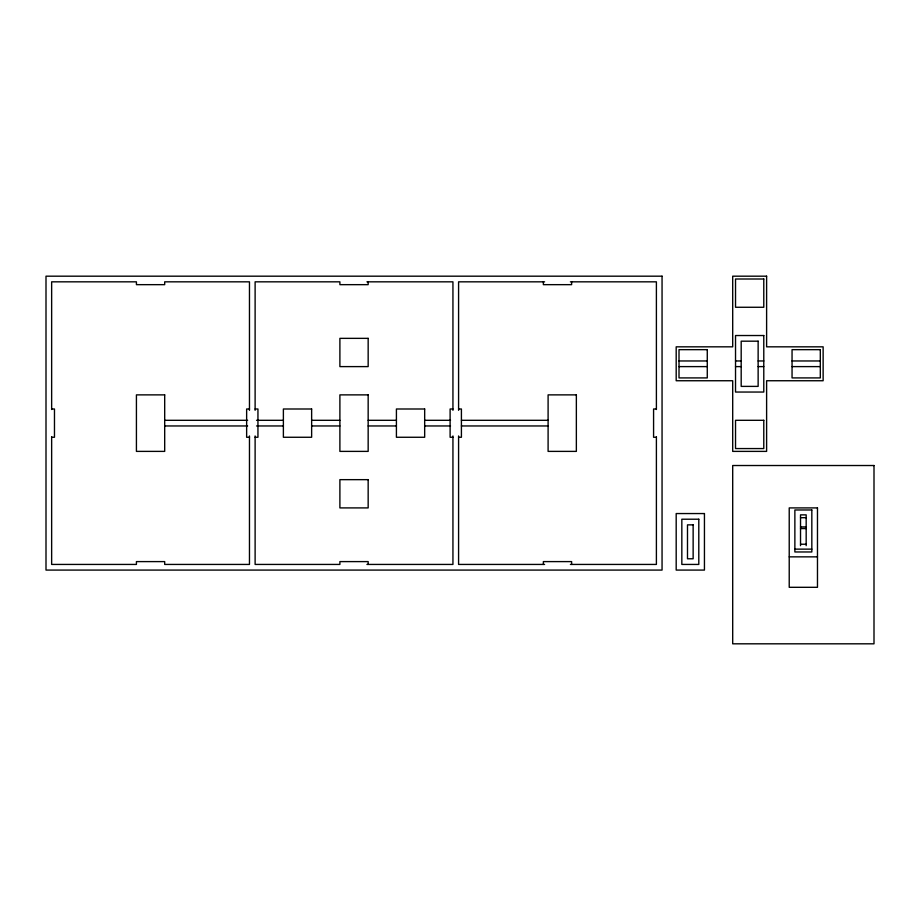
<?xml version="1.0" encoding="UTF-8"?>
<svg xmlns="http://www.w3.org/2000/svg" width="920" height="920" viewBox="0 0 920 920"><rect width="100%" height="100%" fill="white"/><g stroke="black" fill="none" stroke-linecap="round" stroke-linejoin="round"><path stroke-width="1.38" d="M366.93 281.83L452.939 281.83L452.939 410.308M544.594 281.83L458.585 281.83L458.585 410.308M570.4 281.83L656.397 281.83L656.397 409.503M679.006 360.962L707.273 360.962M735.529 360.962L741.186 360.962M758.137 360.962L763.784 360.962M792.051 360.962L820.306 360.962M679.006 366.608L707.273 366.608M735.529 366.608L741.186 366.608M758.137 366.608L763.784 366.608M792.051 366.608L820.306 366.608M51.646 408.997L54.475 408.997L54.475 437.264L51.646 437.264M249.469 408.997L246.64 408.997L246.64 437.264L249.469 437.264M255.116 408.997L257.945 408.997L257.945 437.264L255.116 437.264M452.939 408.997L450.11 408.997L450.11 437.264L452.939 437.264M458.585 408.997L461.414 408.997L461.414 437.264L458.585 437.264M656.397 408.997L653.58 408.997L653.58 437.264L656.397 437.264M164.691 420.302L247.63 420.302M256.53 420.302L283.383 420.302M311.638 420.302L339.894 420.302M368.161 420.302L396.416 420.302M424.672 420.302L450.512 420.302M461.426 420.302L548.101 420.302M164.691 425.96L247.63 425.96M256.53 425.96L283.383 425.96M311.638 425.96L339.894 425.96M368.161 425.96L396.416 425.96M424.672 425.96L450.512 425.96M461.426 425.96L548.101 425.96M800.526 517.695L806.173 517.695M800.526 526.93L806.173 526.93M800.526 528.563L806.173 528.563M800.526 544.237L806.173 544.237M794.869 549.136L811.831 549.136M789.222 556.853L817.477 556.853M366.93 564.431L452.939 564.431L452.939 435.953M544.594 564.431L458.585 564.431L458.585 435.953M570.4 564.431L656.397 564.431L656.397 436.758M806.173 545.663L806.173 514.866L800.526 514.866L800.526 545.663M571.619 281.83L571.619 284.659L543.363 284.659L543.363 281.83M571.619 564.431L571.619 561.602L543.363 561.602L543.363 564.431M368.161 281.83L368.161 284.659L339.894 284.659L339.894 281.83L255.116 281.83L255.116 410.308M368.161 564.431L368.161 561.602L339.894 561.602L339.894 564.431L255.116 564.431L255.116 435.953M249.469 410.308L249.469 281.83L164.691 281.83L164.691 284.659L136.424 284.659L136.424 281.83L51.646 281.83L51.646 409.503M249.469 435.953L249.469 564.431L164.691 564.431L164.691 561.602L136.424 561.602L136.424 564.431L51.646 564.431L51.646 436.758M662.055 276.184L46 276.184L46 570.078L662.055 570.078L662.055 276.184M766.613 276.184L732.699 276.184L732.699 346.828L676.188 346.828L676.188 380.742L732.699 380.742L732.699 451.386L766.613 451.386L766.613 380.742L823.135 380.742L823.135 346.828L766.613 346.828L766.613 276.184M763.784 279.002L735.529 279.002L735.529 307.268L763.784 307.268L763.784 279.002M763.784 335.524L735.529 335.524L735.529 392.046L763.784 392.046L763.784 335.524M368.161 338.353L339.894 338.353L339.894 366.608L368.161 366.608L368.161 338.353M758.137 341.182L741.186 341.182L741.186 386.388L758.137 386.388L758.137 341.182M707.273 349.657L679.006 349.657L679.006 377.913L707.273 377.913L707.273 349.657M820.306 349.657L792.051 349.657L792.051 377.913L820.306 377.913L820.306 349.657M164.691 394.875L136.424 394.875L136.424 451.386L164.691 451.386L164.691 394.875M368.161 394.875L339.894 394.875L339.894 451.386L368.161 451.386L368.161 394.875M576.357 394.875L548.101 394.875L548.101 451.386L576.357 451.386L576.357 394.875M311.638 408.997L283.383 408.997L283.383 437.264L311.638 437.264L311.638 408.997M424.672 408.997L396.416 408.997L396.416 437.264L424.672 437.264L424.672 408.997M763.784 420.302L735.529 420.302L735.529 448.569L763.784 448.569L763.784 420.302M874 465.52L732.699 465.52L732.699 643.816L874 643.816L874 465.52M368.161 479.653L339.894 479.653L339.894 507.909L368.161 507.909L368.161 479.653M817.477 507.909L789.222 507.909L789.222 587.305L817.477 587.305L817.477 507.909M811.831 509.979L794.869 509.979L794.869 551.966L811.831 551.966L811.831 509.979M704.444 513.555L676.188 513.555L676.188 570.078L704.444 570.078L704.444 513.555M698.797 519.213L681.835 519.213L681.835 564.431L698.797 564.431L698.797 519.213M693.139 524.86L687.493 524.86L687.493 558.773L693.139 558.773L693.139 524.86"/></g></svg>
